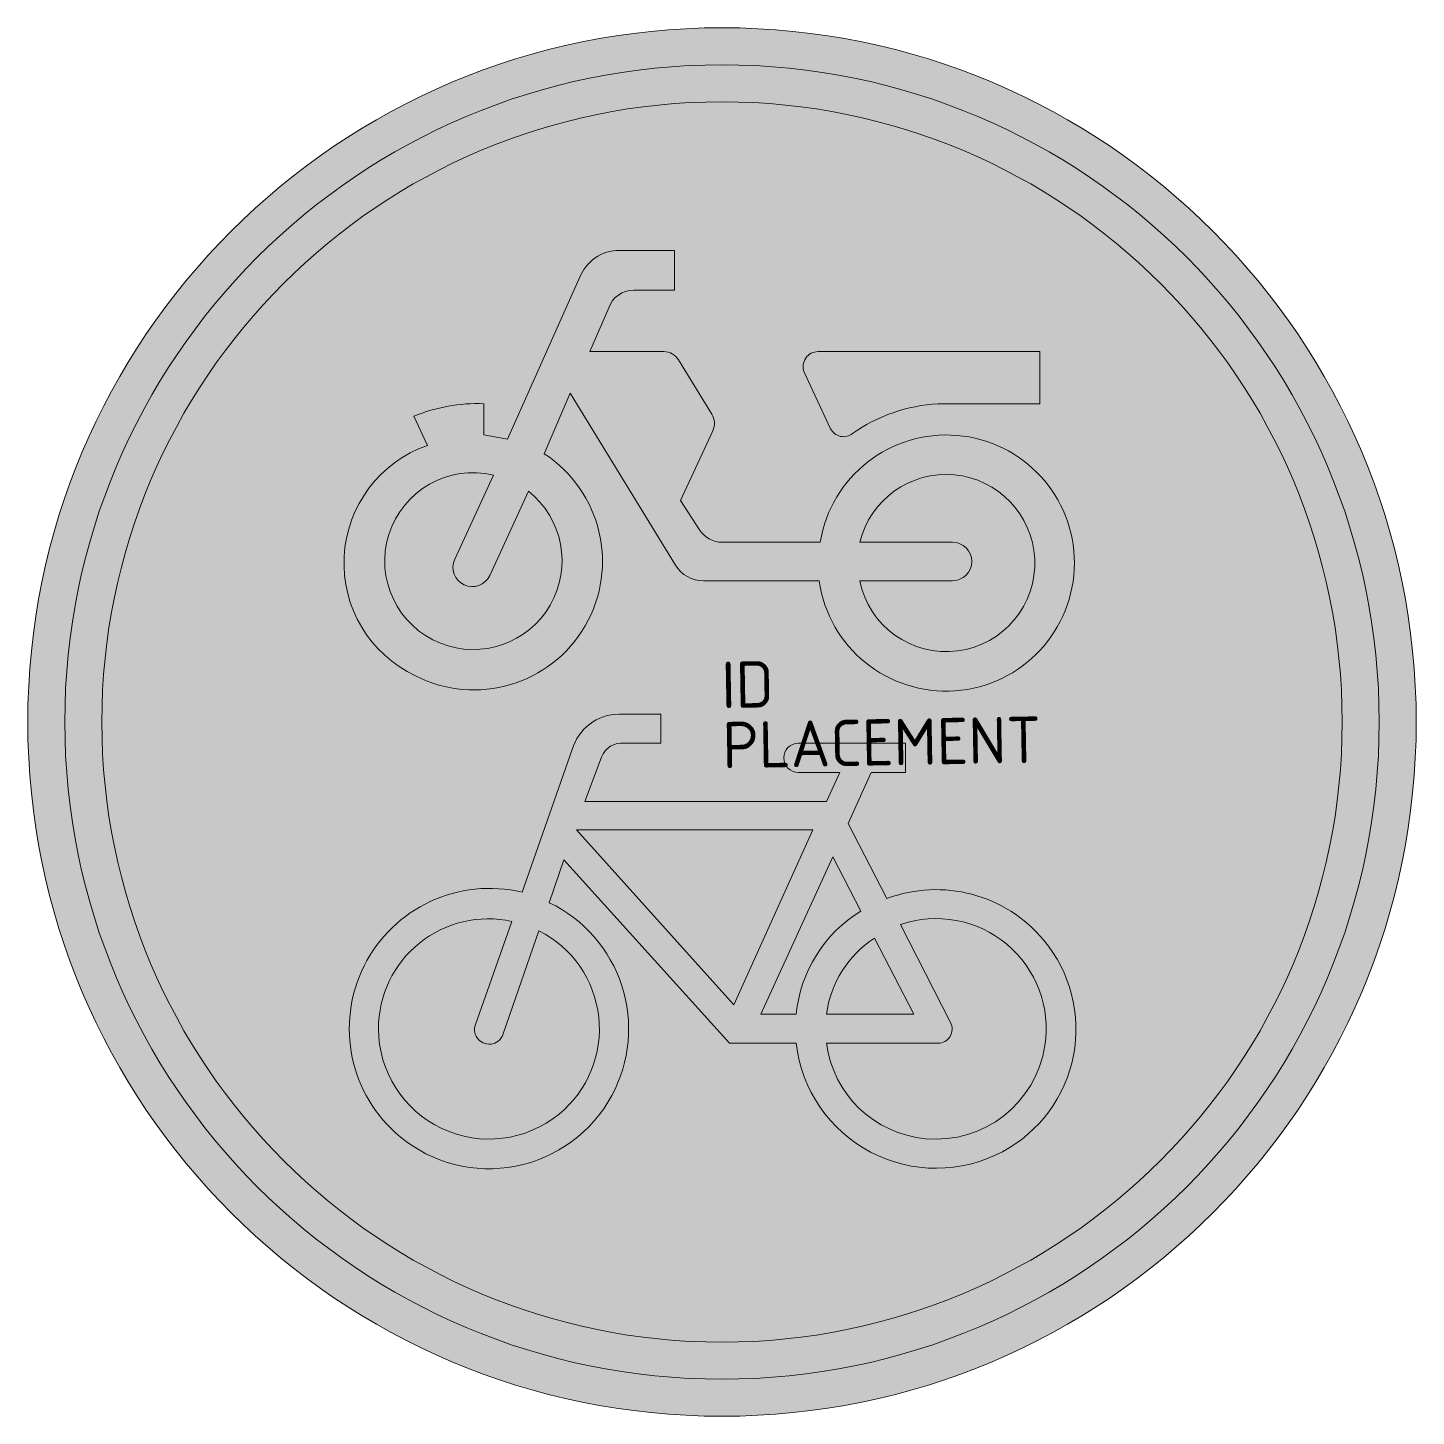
# Model space of a CAD drawing. Extents: x -3.75 to 3.75, y -3.75 to 3.75.
import ezdxf
from ezdxf.enums import TextEntityAlignment as Align

# ---------------------------------------------------------------- set-up
doc = ezdxf.new("R2010")
doc.units = 0
doc.styles.add('NLCS-ISO', font='NLCS-ISO.ttf', dxfattribs={"height": 0.25})

msp = doc.modelspace()

# ---------------------------------------------------------------- hatches: boundary and pattern name
at = {"true_color": 0x005b8c}
h = msp.add_hatch(color=146, dxfattribs=at)
h.dxf.hatch_style = 1
h.paths.add_polyline_path([(3.3569, 1.1548), (3.546, 1.2199, 0.577878), (-2.8334, 2.4565), (-2.6822, 2.3255, -0.577878)])
at = {"true_color": 0xf1f0ea}
h = msp.add_hatch(color=7, dxfattribs=at)
h.dxf.hatch_style = 1
h.paths.add_polyline_path([(-2.6822, 2.3255), (-2.5311, 2.1945, -0.577878), (3.1678, 1.0898), (3.3569, 1.1548, 0.577878)])
at = {"true_color": 0x005b8c}
h = msp.add_hatch(color=146, dxfattribs=at)
h.dxf.hatch_style = 1
h.paths.add_polyline_path([(-3.35, 0, 1), (3.35, 0, 1)])
h.paths.add_polyline_path([(-0.0549, 1.6632), (-0.2368, 1.9588, 0.255306), (-0.3137, 2.0008), (-0.7133, 2.0008), (-0.612, 2.2372, -0.318303), (-0.4769, 2.3328), (-0.2574, 2.3328), (-0.2574, 2.5467), (-0.5332, 2.5467, 0.321327), (-0.7639, 2.4116), (-1.1578, 1.5282), (-1.2872, 1.5506), (-1.2872, 1.7195, 0.106802), (-1.6642, 1.6519), (-1.5911, 1.4944, 0.671062), (-1.6553, 0.249, 0.948349), (-0.9608, 1.4493), (-0.8202, 1.7757), (-0.2525, 0.8483, 0.261076), (-0.0999, 0.7628), (0.5247, 0.7628, 0.931549), (1.9034, 0.8585, 0.922827), (0.5304, 0.9711), (0.0012, 0.9711, -0.255202), (-0.1224, 1.0386), (-0.2237, 1.1962), (-0.0495, 1.5726, 0.251346)], flags=16)
h.paths.add_polyline_path([(-1.2344, 1.3339), (-1.4439, 0.879, 1), (-1.2548, 0.7919), (-1.0453, 1.2468, -0.86337), (-1.5203, 0.4253, -0.929509)], flags=0)
h.paths.add_polyline_path([(0.5191, 2.0008), (1.7177, 2.0008), (1.7177, 1.7195), (1.1662, 1.7195, 0.136609), (0.7054, 1.5591, -0.485649), (0.5866, 1.5844), (0.4433, 1.8905, -0.526528)], flags=16)
h.paths.add_polyline_path([(-0.5556, 0.0423), (-0.3306, 0.0425), (-0.3306, -0.115), (-0.5276, -0.115, 0.345861), (-0.6513, -0.1901), (-0.7414, -0.4301), (0.5641, -0.4301), (0.6373, -0.2726), (0.4122, -0.2726, -1), (0.4122, -0.115), (0.9918, -0.115), (0.9918, -0.2726), (0.8061, -0.2726), (0.6823, -0.5483), (0.8905, -0.9534, -0.318009), (1.7374, -1.1773, -0.476174), (1.5148, -2.3211, -0.529348), (0.4009, -1.7357), (0.0408, -1.7357), (-0.8539, -0.7453), (-0.9327, -0.976, -0.427471), (-0.5951, -2.0173, -0.4733), (-1.739, -2.24, -0.794265), (-1.079, -0.9197), (-0.8089, -0.1488, -0.334348)], flags=16)
h.paths.add_polyline_path([(1.6891, 0.8832, -0.929509), (0.7442, 0.7628), (1.245, 0.7628, 1), (1.245, 0.9711), (0.7442, 0.9711, -0.86337)], flags=0)
h.paths.add_polyline_path([(-0.7864, -0.582), (0.491, -0.582), (0.0633, -1.5274)], flags=0)
h.paths.add_polyline_path([(-1.1353, -1.0773), (-1.3323, -1.6344, 1.053204), (-1.1803, -1.6794), (-0.989, -1.1279, -0.542254), (-0.8796, -2.1175, -0.632638), (-1.8556, -1.6568, -0.479903)], flags=0)
h.paths.add_polyline_path([(0.5979, -0.7284), (0.7498, -1.021, 0.234167), (0.4009, -1.5781), (0.2096, -1.5781)], flags=0)
h.paths.add_polyline_path([(0.823, -1.1673), (1.0368, -1.5781), (0.5641, -1.5781, -0.216058)], flags=0)
h.paths.add_polyline_path([(0.9637, -1.0941, -0.564261), (1.7444, -1.7478, -0.396488), (1.0992, -2.2508, -0.350134), (0.5641, -1.7357), (1.1662, -1.7357, 0.566151), (1.2338, -1.6231)], flags=0)
at = {"true_color": 0xf1f0ea}
h = msp.add_hatch(color=7, dxfattribs=at)
h.dxf.hatch_style = 1
h.paths.add_polyline_path([(-0.0549, 1.6632), (-0.2368, 1.9588, 0.255306), (-0.3137, 2.0008), (-0.7133, 2.0008), (-0.612, 2.2372, -0.318303), (-0.4769, 2.3328), (-0.2574, 2.3328), (-0.2574, 2.5467), (-0.5332, 2.5467, 0.321327), (-0.7639, 2.4116), (-1.1578, 1.5282), (-1.2872, 1.5506), (-1.2872, 1.7195, 0.106802), (-1.6642, 1.6519), (-1.5911, 1.4944, 0.671062), (-1.6553, 0.249, 0.948349), (-0.9608, 1.4493), (-0.8202, 1.7757), (-0.2518, 0.8472, 0.259153), (-0.0999, 0.7628), (0.5247, 0.7628, 0.931549), (1.9034, 0.8585, 0.922827), (0.5304, 0.9711), (0.0014, 0.9711, -0.255465), (-0.1224, 1.0386), (-0.2237, 1.1962), (-0.0493, 1.5732, 0.249583)])
h.paths.add_polyline_path([(-1.5203, 0.4253, -0.929509), (-1.2344, 1.3339), (-1.4439, 0.879, 1), (-1.2548, 0.7919), (-1.0453, 1.2468, -0.86337)], flags=16)
h.paths.add_polyline_path([(1.6891, 0.8832, -0.929509), (0.7442, 0.7628), (1.245, 0.7628, 1), (1.245, 0.9711), (0.7442, 0.9711, -0.86337)], flags=16)
at = {"true_color": 0x005b8c}
h = msp.add_hatch(color=146, dxfattribs=at)
h.dxf.hatch_style = 1
h.paths.add_polyline_path([(-2.6822, 2.3255), (-2.8334, 2.4565, 0.180494), (-3.75, 0, 0.414214), (0, -3.75), (0, -3.55, -0.414214), (-3.55, 0, -0.180494)])
at = {"true_color": 0xf1f0ea}
h = msp.add_hatch(color=7, dxfattribs=at)
h.dxf.hatch_style = 1
h.paths.add_polyline_path([(-3.35, 0, -0.180494), (-2.5311, 2.1945), (-2.6822, 2.3255, 0.180494), (-3.55, 0, 0.414214), (0, -3.55), (0, -3.35, -0.414214)])
h = msp.add_hatch(color=7, dxfattribs=at)
h.dxf.hatch_style = 1
h.paths.add_polyline_path([(1.1662, 1.7195), (1.7177, 1.7195), (1.7177, 2.0008), (0.5191, 2.0008, 0.526528), (0.4433, 1.8905), (0.5866, 1.5844, 0.485649), (0.7054, 1.5591, -0.136609)])
at = {"true_color": 0x005b8c}
h = msp.add_hatch(color=146, dxfattribs=at)
h.dxf.hatch_style = 1
h.paths.add_polyline_path([(-1.0453, 1.2468), (-1.2548, 0.7919, -1), (-1.4439, 0.879), (-1.2344, 1.3339, 0.929509), (-1.5203, 0.4253, 0.86337)])
h = msp.add_hatch(color=146, dxfattribs=at)
h.dxf.hatch_style = 1
h.paths.add_polyline_path([(0.7442, 0.9711), (1.245, 0.9711, -1), (1.245, 0.7628), (0.7442, 0.7628, 0.929509), (1.6891, 0.8832, 0.86337)])
h = msp.add_hatch(color=146, dxfattribs=at)
h.dxf.hatch_style = 1
h.paths.add_polyline_path([(3.75, 0, 0.083022), (3.546, 1.2199), (3.3569, 1.1548, -0.083022), (3.55, 0, -0.414214), (0, -3.55), (0, -3.75, 0.414214)])
at = {"true_color": 0xf1f0ea}
h = msp.add_hatch(color=7, dxfattribs=at)
h.dxf.hatch_style = 1
h.paths.add_polyline_path([(3.3569, 1.1548), (3.1678, 1.0898, -0.083022), (3.35, 0, -0.414214), (0, -3.35), (0, -3.55, 0.414214), (3.55, 0, 0.083022)])
h = msp.add_hatch(color=7, dxfattribs=at)
h.dxf.hatch_style = 1
h.paths.add_polyline_path([(0.6823, -0.5483), (0.8061, -0.2726), (0.9918, -0.2726), (0.9918, -0.115), (0.4122, -0.115, 1), (0.4122, -0.2726), (0.6373, -0.2726), (0.5641, -0.4301), (-0.7414, -0.4301), (-0.6513, -0.1901, -0.345861), (-0.5276, -0.115), (-0.3306, -0.115), (-0.3306, 0.0425), (-0.5556, 0.0423, 0.334348), (-0.8089, -0.1488), (-1.079, -0.9197, 0.794265), (-1.739, -2.24, 0.4733), (-0.5951, -2.0173, 0.427471), (-0.9327, -0.976), (-0.8539, -0.7453), (0.0408, -1.7357), (0.4009, -1.7357, 0.529348), (1.5148, -2.3211, 0.476174), (1.7374, -1.1773, 0.318009), (0.8905, -0.9534)])
h.paths.add_polyline_path([(-0.7864, -0.582), (0.491, -0.582), (0.0633, -1.5274)], flags=16)
h.paths.add_polyline_path([(-0.989, -1.1279, -0.542254), (-0.8796, -2.1175, -0.632638), (-1.8556, -1.6568, -0.479903), (-1.1353, -1.0773), (-1.3323, -1.6344, 1.053204), (-1.1803, -1.6794)], flags=16)
h.paths.add_polyline_path([(0.5979, -0.7284), (0.7498, -1.021, 0.234167), (0.4009, -1.5781), (0.2096, -1.5781)], flags=16)
h.paths.add_polyline_path([(0.823, -1.1673), (1.0368, -1.5781), (0.5641, -1.5781, -0.216058)], flags=16)
h.paths.add_polyline_path([(0.5641, -1.7357), (1.1662, -1.7357, 0.566151), (1.2338, -1.6231), (0.9637, -1.0941, -0.564261), (1.7444, -1.7478, -0.396488), (1.0992, -2.2508, -0.350134)], flags=16)
at = {"true_color": 0x005b8c}
h = msp.add_hatch(color=146, dxfattribs=at)
h.dxf.hatch_style = 1
h.paths.add_polyline_path([(-0.7864, -0.582), (0.0633, -1.5274), (0.491, -0.582)])
h = msp.add_hatch(color=146, dxfattribs=at)
h.dxf.hatch_style = 1
h.paths.add_polyline_path([(0.2096, -1.5781), (0.4009, -1.5781, -0.234167), (0.7498, -1.021), (0.5979, -0.7284)])
h = msp.add_hatch(color=146, dxfattribs=at)
h.dxf.hatch_style = 1
h.paths.add_polyline_path([(-1.3323, -1.6344), (-1.1353, -1.0773, 0.479903), (-1.8556, -1.6568, 0.632638), (-0.8796, -2.1175, 0.542254), (-0.989, -1.1279), (-1.1803, -1.6794, -1.053204)])
h = msp.add_hatch(color=146, dxfattribs=at)
h.dxf.hatch_style = 1
h.paths.add_polyline_path([(1.7444, -1.7478, 0.564261), (0.9637, -1.0941), (1.2338, -1.6231, -0.566151), (1.1662, -1.7357), (0.5641, -1.7357, 0.350134), (1.0992, -2.2508, 0.396488)])
h = msp.add_hatch(color=146, dxfattribs=at)
h.dxf.hatch_style = 1
h.paths.add_polyline_path([(1.0368, -1.5781), (0.823, -1.1673, 0.216058), (0.5641, -1.5781)])

# ---------------------------------------------------------------- linework, layer by layer
at = {"color": 7, "lineweight": 0, "true_color": 0xf1f0ea}
for points in [[(0.5304, 0.9711, -0.922827), (1.9034, 0.8585, -0.931549), (0.5247, 0.7628), (-0.0999, 0.7628, -0.259153), (-0.2518, 0.8472), (-0.8202, 1.7757), (-0.9608, 1.4493, -0.948349), (-1.6553, 0.249, -0.671062), (-1.5911, 1.4944), (-1.6642, 1.6519, -0.106802), (-1.2872, 1.7195), (-1.2872, 1.5506), (-1.1578, 1.5282), (-0.7639, 2.4116, -0.321327), (-0.5332, 2.5467), (-0.2574, 2.5467), (-0.2574, 2.3328), (-0.4769, 2.3328, 0.318303), (-0.612, 2.2372), (-0.7133, 2.0008), (-0.3137, 2.0008, -0.265598), (-0.235, 1.9558), (-0.0549, 1.6632, -0.249583), (-0.0493, 1.5732), (-0.2237, 1.1962), (-0.1224, 1.0386, 0.255465), (0.0014, 0.9711)], [(1.7177, 2.0008), (0.5191, 2.0008, 0.526528), (0.4433, 1.8905), (0.5866, 1.5844, 0.485649), (0.7054, 1.5591, -0.136609), (1.1662, 1.7195), (1.7177, 1.7195)], [(-1.0453, 1.2468, -0.86337), (-1.5203, 0.4253, -0.929509), (-1.2344, 1.3339), (-1.4439, 0.879, 1), (-1.2548, 0.7919)], [(0.7442, 0.9711, -0.86337), (1.6891, 0.8832, -0.929509), (0.7442, 0.7628), (1.245, 0.7628, 1), (1.245, 0.9711)], [(0.6823, -0.5483), (0.8061, -0.2726), (0.9918, -0.2726), (0.9918, -0.115), (0.4122, -0.115, 1), (0.4122, -0.2726), (0.6373, -0.2726), (0.5641, -0.4301), (-0.7414, -0.4301), (-0.6513, -0.1901, -0.345861), (-0.5276, -0.115), (-0.3306, -0.115), (-0.3306, 0.0425), (-0.5556, 0.0423, 0.334348), (-0.8089, -0.1488), (-1.079, -0.9197, 0.794265), (-1.739, -2.24, 0.4733), (-0.5951, -2.0173, 0.427471), (-0.9327, -0.976), (-0.8539, -0.7453), (0.0408, -1.7357), (0.4009, -1.7357, 0.529348), (1.5148, -2.3211, 0.476174), (1.7374, -1.1773, 0.318009), (0.8905, -0.9534)], [(0.5979, -0.7284), (0.2096, -1.5781), (0.4009, -1.5781, -0.234167), (0.7498, -1.021)], [(-0.989, -1.1279, -0.542254), (-0.8796, -2.1175, -0.632638), (-1.8556, -1.6568, -0.479903), (-1.1353, -1.0773), (-1.3323, -1.6344, 1.053204), (-1.1803, -1.6794)], [(0.9637, -1.0941, -0.564261), (1.7444, -1.7478, -0.396488), (1.0992, -2.2508, -0.350134), (0.5641, -1.7357), (1.1662, -1.7357, 0.566151), (1.2338, -1.6231)], [(1.0368, -1.5781), (0.823, -1.1673, 0.216058), (0.5641, -1.5781)]]:
    msp.add_lwpolyline(points, format="xyb", close=True, dxfattribs=at)
msp.add_lwpolyline([(0.491, -0.582), (-0.7864, -0.582), (0.0633, -1.5274)], close=True, dxfattribs=at)
at = {"color": 146, "lineweight": 0, "true_color": 0x005b8c}
msp.add_circle((0, 0), 3.75, dxfattribs=at)
at = {"color": 7, "lineweight": 0, "true_color": 0xf1f0ea}
for radius in [3.55, 3.35]:
    msp.add_circle((0, 0), radius, dxfattribs=at)

# ---------------------------------------------------------------- texts
at = {"style": 'NLCS-ISO'}
msp.add_attdef('ID', text='', height=0.25, rotation=1, dxfattribs=at).set_placement((0, 0), align=Align.BOTTOM_LEFT)
msp.add_attdef('PLACEMENT', text='', height=0.25, rotation=1, dxfattribs=at).set_placement((0, 0), align=Align.TOP_LEFT)

doc.saveas('drawing.dxf')
